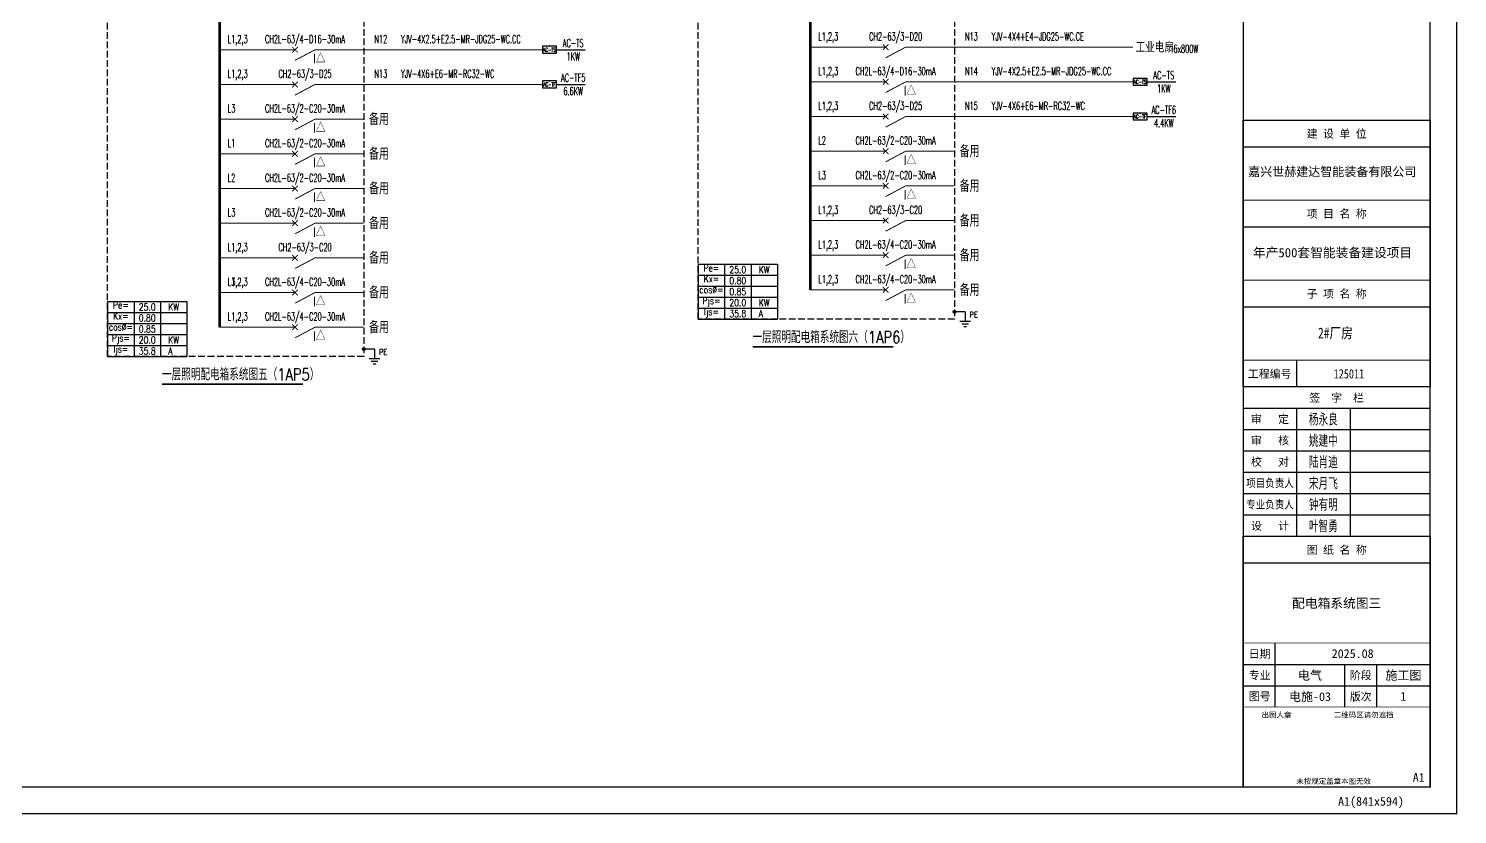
# Model space of a CAD drawing. Extents: x -1396510 to 1250330, y -1892470 to 1623980.
# Drawn here: x -624921 to -571375, y -747605 to -718148 of the extents above; entities that cross this region are included whole.
import ezdxf
from ezdxf.enums import TextEntityAlignment as Align

# ---------------------------------------------------------------- set-up
doc = ezdxf.new("R2010")
doc.units = 0
doc.header["$LTSCALE"] = 1000
doc.header["$MEASUREMENT"] = 0
doc.linetypes.add('DASH', pattern=[0.35, 0.25, -0.1])
doc.layers.get('Defpoints').update_dxf_attribs({"color": 210})
for name, color, linetype in [('0-cxFrame', 155, 'Continuous'), ('EQUIP-消防', 3, 'Continuous'), ('qianming', 155, 'Continuous'), ('TEL_SYMB', 3, 'Continuous'), ('TEL_TEXT', 7, 'Continuous'), ('电气系统图', 7, 'Continuous'), ('经纶图框—文字', 3, 'Continuous')]:
    doc.layers.add(name, color=color, linetype=linetype)
doc.layers.add('0-cxText', color=131, linetype='Continuous', lineweight=25)
doc.styles.add('_TEL_DIM', font='SIMPLEX', dxfattribs={"width": 0.8, "height": 3.5, "bigfont": 'HZTXT'})
doc.styles.add('BZHZ', font='bzxw', dxfattribs={"width": 0.8, "bigfont": 'bzhz'})
doc.styles.add('cx_biaoti', font='')
doc.styles.add('cx_tuming', font='simhei.ttf')
doc.styles.add('cx_tuqian1', font='')
doc.styles.add('TKJY_宋体', font='', dxfattribs={"width": 0.8})
doc.styles.add('黑体', font='simhei.ttf', dxfattribs={"height": 12})
doc.styles.get('cx_biaoti').set_extended_font_data('SimSun')
doc.styles.get('cx_tuqian1').set_extended_font_data('SimSun')
doc.styles.get('TKJY_宋体').set_extended_font_data('SimSun')

# ---------------------------------------------------------------- blocks, each defined once
blk = doc.blocks.new('A$C6D655153')
at = {"layer": '电气系统图'}
h = blk.add_hatch(color=3, dxfattribs=at)
edge = h.paths.add_edge_path()
edge.add_arc((50, 550), 50, 0, 360)
at = {"layer": '电气系统图', "color": 3}
for p, q in [((450, 550), (50, 550)), ((250, 200), (650, 200)), ((325, 100), (575, 100)), ((400, 0), (500, 0))]:
    blk.add_line(p, q, dxfattribs=at)
blk.add_lwpolyline([(450, 550), (450, 200)], dxfattribs=at)
blk.add_circle((50, 550), 50, dxfattribs=at)
at = {"layer": '电气系统图', "color": 3, "style": '_TEL_DIM', "width": 0.7}
blk.add_attdef('PE', text='', height=220, dxfattribs=at).set_placement((707, 441), align=Align.MIDDLE_CENTER)
blk = doc.blocks.new('*T260')
at = {"layer": '电气系统图', "color": 0, "linetype": 'ByBlock', "lineweight": -2, "transparency": 16777216}
for p, q in [((0, 0), (2970, 0)), ((0, 0), (0, -2053)), ((990, 0), (990, -2053)), ((1980, 0), (1980, -2053)), ((2970, 0), (2970, -2053)), ((0, -411), (2970, -411)), ((0, -821), (2970, -821)), ((0, -1232), (2970, -1232)), ((0, -1643), (2970, -1643)), ((0, -2053), (2970, -2053))]:
    blk.add_line(p, q, dxfattribs=at)
at = {"layer": '电气系统图', "color": 0, "linetype": 'DASH', "transparency": 16777216, "width": 990, "rotation": 0, "style": '_TEL_DIM'}
for s, insert, char_height, attachment_point in [('Pe=', (495, 0), 264, 2), ('Kx=', (495, -411), 264, 2), ('25.0', (1485, -205), 264, 5), ('0.80', (1485, -616), 264, 5), ('  KW', (1980, -205), 264, 4), ('cos%%C=', (495, -821), 264, 2), ('0.85', (1485, -1027), 264, 5), ('Pjs=', (495, -1232), 264, 2), ('20.0', (1485, -1437), 264, 5), ('  KW', (1980, -1437), 264, 4), ('{\\H0.8571x;Ijs=} ', (495, -1643), 308, 2), ('35.8', (1485, -1848), 264, 5), ('  A', (1980, -1848), 264, 4)]:
    blk.add_mtext(s, dxfattribs=dict(at, insert=insert, char_height=char_height, attachment_point=attachment_point))
blk = doc.blocks.new('$equip$00001927')
for p, q in [((0.65, 0.65), (-0.65, 0.65)), ((-0.65, 0.65), (-0.65, 0)), ((-0.65, 0), (0.65, 0)), ((0.65, 0), (0.65, 0.65))]:
    blk.add_line(p, q)
for p in [(-0.65, 0.33), (0, 0.65), (0, 0), (0.65, 0.33)]:
    blk.add_point(p)
at = {"color": 7, "style": '_TEL_DIM'}
blk.add_attdef('$TEXT$', text='', height=0.34, dxfattribs=at).set_placement((0.01, 0.34), align=Align.MIDDLE_CENTER)
at = {"color": 7, "style": '_TEL_DIM', "flags": 1}
blk.add_attdef('A', text='', height=0.00002, dxfattribs=at).set_placement((0, 0), align=Align.MIDDLE_CENTER)
blk = doc.blocks.new('*T261')
at = {"layer": '电气系统图', "color": 0, "linetype": 'ByBlock', "lineweight": -2, "transparency": 16777216}
for p, q in [((0, 0), (2970, 0)), ((0, 0), (0, -2053)), ((990, 0), (990, -2053)), ((1980, 0), (1980, -2053)), ((2970, 0), (2970, -2053)), ((0, -411), (2970, -411)), ((0, -821), (2970, -821)), ((0, -1232), (2970, -1232)), ((0, -1643), (2970, -1643)), ((0, -2053), (2970, -2053))]:
    blk.add_line(p, q, dxfattribs=at)
at = {"layer": '电气系统图', "color": 0, "linetype": 'DASH', "transparency": 16777216, "width": 990, "rotation": 0, "style": '_TEL_DIM'}
for s, insert, char_height, attachment_point in [('Pe=', (495, 0), 264, 2), ('Kx=', (495, -411), 264, 2), ('25.0', (1485, -205), 264, 5), ('0.80', (1485, -616), 264, 5), ('  KW', (1980, -205), 264, 4), ('cos%%C=', (495, -821), 264, 2), ('0.85', (1485, -1027), 264, 5), ('Pjs=', (495, -1232), 264, 2), ('20.0', (1485, -1437), 264, 5), ('  KW', (1980, -1437), 264, 4), ('{\\H0.8571x;Ijs=} ', (495, -1643), 308, 2), ('35.8', (1485, -1848), 264, 5), ('  A', (1980, -1848), 264, 4)]:
    blk.add_mtext(s, dxfattribs=dict(at, insert=insert, char_height=char_height, attachment_point=attachment_point))
blk = doc.blocks.new('zjcx_lan_qianzi(Dragon)')
for p, q in [((-7000, 4800), (0, 4800)), ((-5000, 4800), (-5000, 0)), ((-3000, 4800), (-3000, 0)), ((-7000, 4000), (0, 4000)), ((-7000, 3200), (0, 3200)), ((-7000, 2400), (0, 2400)), ((-7000, 1600), (0, 1600)), ((-7000, 800), (0, 800))]:
    blk.add_line(p, q)
at = {"const_width": 30}
blk.add_lwpolyline([(-7000, 5600), (0, 5600)], dxfattribs=at)
blk.add_lwpolyline([(-7000, 5600), (0, 5600), (0, 0), (-7000, 0)], close=True, dxfattribs=at)
at = {"style": 'cx_biaoti'}
for s, p in [('签  字  栏', (-3500, 5200)), ('审   定', (-6000, 4400)), ('审   核', (-6000, 3600)), ('校   对', (-6000, 2800)), ('设   计', (-6000, 400))]:
    blk.add_text(s, height=300, dxfattribs=at).set_placement(p, align=Align.MIDDLE)
at = {"style": 'cx_biaoti', "width": 0.85}
for s, p in [('项目负责人', (-6000, 2000)), ('专业负责人', (-6000, 1200))]:
    blk.add_text(s, height=300, dxfattribs=at).set_placement(p, align=Align.MIDDLE)
blk = doc.blocks.new('T-签字(Dragon)')
at = {"layer": '0-cxFrame'}
blk.add_blockref('zjcx_lan_qianzi(Dragon)', (0, 0), dxfattribs=at)
at = {"layer": 'qianming', "style": 'BZHZ', "width": 0.8}
for s, p in [('杨永良', (-4000, 4400)), ('姚建中', (-4000, 3600)), ('陆肖迪', (-4000, 2800)), ('宋月飞', (-4000, 2000)), ('钟有明', (-4000, 1200)), ('叶智勇', (-4000, 400))]:
    blk.add_text(s, height=450, dxfattribs=at).set_placement(p, align=Align.MIDDLE)
blk = doc.blocks.new('zjcx_lan_tuming(Dragon)')
for p, q in [((-7000, 8400), (0, 8400)), ((-5800, 3000), (-5800, 5400)), ((-7000, 4600), (0, 4600)), ((-3200, 3000), (-3200, 4600)), ((-2000, 3000), (-2000, 4600)), ((-7000, 3800), (0, 3800))]:
    blk.add_line(p, q)
at = {"const_width": 30}
for points in [[(-7000, 9400), (0, 9400)], [(-7000, 5400), (0, 5400)], [(-7000, 3000), (0, 3000)], [(-7000, 0), (0, 0)]]:
    blk.add_lwpolyline(points, dxfattribs=at)
blk.add_lwpolyline([(-7000, 9400), (0, 9400), (0, 0), (-7000, 0)], close=True)
at = {"style": 'cx_biaoti'}
for s, p in [('图 纸 名 称', (-3500, 8900)), ('日期', (-6388, 5000)), ('专业', (-6388, 4200)), ('阶段', (-2600, 4200)), ('图号', (-6388, 3400)), ('版次', (-2600, 3400))]:
    blk.add_text(s, height=300, dxfattribs=at).set_placement(p, align=Align.MIDDLE)
for s, p in [('出图人章', (-6316, 2607)), ('二维码区请勿遮挡', (-3609, 2607)), ('未按规定盖章本图无效', (-5013, 120))]:
    blk.add_text(s, height=200, dxfattribs=at).set_placement(p)
blk = doc.blocks.new('T-图签(Dragon)')
blk.add_blockref('zjcx_lan_tuming(Dragon)', (0, 0))
at = {"color": 3, "style": 'cx_biaoti'}
for s, p in [('2025.08', (-2900, 5000)), ('电气', (-4500, 4200)), ('施工图', (-1000, 4200))]:
    blk.add_text(s, height=330, dxfattribs=at).set_placement(p, align=Align.MIDDLE)
blk = doc.blocks.new('zjcx_lan_xiangmu(Dragon)')
for p, q in [((-7000, 9000), (0, 9000)), ((-7000, 6000), (0, 6000)), ((-7000, 3000), (0, 3000)), ((-5000, 1000), (-5000, 0))]:
    blk.add_line(p, q)
at = {"const_width": 30}
for points in [[(-7000, 10000), (0, 10000)], [(-7000, 7000), (0, 7000)], [(-7000, 7000), (0, 7000)], [(-7000, 4000), (0, 4000)], [(-7000, 4000), (0, 4000)], [(-7000, 1000), (0, 1000)], [(-7000, 0), (0, 0)]]:
    blk.add_lwpolyline(points, dxfattribs=at)
blk.add_lwpolyline([(-7000, 10000), (0, 10000), (0, 0), (-7000, 0)], close=True)
at = {"style": 'cx_biaoti'}
for s, p in [('建 设 单 位', (-3500, 9500)), ('项 目 名 称', (-3500, 6500)), ('子 项 名 称', (-3500, 3500)), ('工程编号', (-6013, 500))]:
    blk.add_text(s, height=300, dxfattribs=at).set_placement(p, align=Align.MIDDLE)
blk = doc.blocks.new('T-项目(Dragon)')
blk.add_blockref('zjcx_lan_xiangmu(Dragon)', (0, 0))
at = {"color": 3, "style": 'cx_tuming'}
for s, height, p in [('嘉兴世赫建达智能装备有限公司', 330, (-6816, 7901)), ('年产500套智能装备建设项目 ', 350, (-6638, 4859))]:
    blk.add_text(s, height=height, dxfattribs=at).set_placement(p)
at = {"layer": '经纶图框—文字', "color": 4, "style": 'TKJY_宋体', "width": 0.8}
blk.add_text('125011', height=350, dxfattribs=at).set_placement((-3042, 316), align=Align.CENTER)
blk = doc.blocks.new('zjcx_T1(Dragon)')
at = {"layer": '0-cxFrame', "const_width": 50}
blk.add_lwpolyline([(-7000, 0), (0, 0), (0, 57400), (-7000, 57400)], close=True, dxfattribs=at)
at = {"layer": '0-cxFrame'}
for name, p in [('T-项目(Dragon)', (0, 15000)), ('T-签字(Dragon)', (0, 9400)), ('T-图签(Dragon)', (0, 0))]:
    blk.add_blockref(name, p, dxfattribs=at)
blk = doc.blocks.new('TK22.A1 L(Dragon)')
at = {"layer": '0-cxFrame', "color": 7, "const_width": 0.5}
blk.add_lwpolyline([(0, 0), (-841, 0), (-841, 594), (0, 594)], close=True, dxfattribs=at)
at = {"layer": '0-cxFrame', "const_width": 0.5}
for points in [[(-80, 10), (-821, 10), (-821, 584), (-80, 584)], [(-10, 10), (-80, 10), (-80, 584), (-10, 584)]]:
    blk.add_lwpolyline(points, close=True, dxfattribs=at)
at = {"layer": '0-cxFrame', "xscale": 0.01, "yscale": 0.01, "zscale": 0.01}
blk.add_blockref('zjcx_T1(Dragon)', (-10, 10), dxfattribs=at)
at = {"style": '黑体', "flags": 4}
blk.add_attdef('图幅', text='', height=3.3, dxfattribs=at).set_placement((-40, 3), align=Align.RIGHT)
at = {"layer": '0-cxFrame', "style": '黑体'}
blk.add_text('(841x594)', height=3.3, dxfattribs=at).set_placement((-40, 3))
at = {"layer": '0-cxText', "flags": 4}
for tag, height, style, p in [('建设单位', 3.5, 'cx_tuming', (-45, 240)), ('项目名称', 3.5, 'cx_tuming', (-45, 210)), ('子项名称', 3.5, 'cx_tuming', (-45, 180)), ('工程编号', 3.3, 'cx_tuqian1', (-35, 165)), ('图名1', 3.5, 'cx_tuming', (-45, 87)), ('图名2', 3.5, 'cx_tuming', (-45, 79)), ('图名3', 3.5, 'cx_tuming', (-45, 71)), ('出图日期', 3.3, 'cx_tuqian1', (-39, 60)), ('专业', 3.3, 'cx_tuqian1', (-55, 52)), ('图号', 3.3, 'cx_tuqian1', (-55, 44)), ('版次', 3.3, 'cx_tuqian1', (-20, 44))]:
    blk.add_attdef(tag, text='', height=height, dxfattribs=dict(at, style=style)).set_placement(p, align=Align.MIDDLE)
at = {"layer": 'Defpoints', "color": 6, "flags": 4}
for tag, height, style, p in [('tufu', 3.3, '黑体', (-12, 12)), ('dwfname', 4, 'cx_tuqian1', (-80, 3))]:
    blk.add_attdef(tag, text='', height=height, dxfattribs=dict(at, style=style)).set_placement(p, align=Align.RIGHT)

msp = doc.modelspace()

# ---------------------------------------------------------------- linework, layer by layer
at = {"layer": 'TEL_SYMB', "const_width": 70}
for points in [[(-597790.1, -730078.3), (-592510.8, -730078.3)], [(-619922, -731474.7), (-614642.8, -731474.7)]]:
    msp.add_lwpolyline(points, dxfattribs=at)
at = {"layer": '电气系统图', "color": 1, "linetype": 'DASH'}
for p, q in [((-599828, -729038.3), (-599828.1, -700674.2)), ((-590228.1, -700674.2), (-590228, -729038.3)), ((-621960, -730434.7), (-621960, -702070.5)), ((-612360, -702070.5), (-612360, -730434.7)), ((-590228, -729038.3), (-599828, -729038.3)), ((-612360, -730434.7), (-621960, -730434.7))]:
    msp.add_line(p, q, dxfattribs=at)
at = {"layer": '电气系统图'}
for p, q in [((-605140, -718941.1), (-604062.4, -718941.1)), ((-583008, -720144.7), (-581930.4, -720144.7)), ((-605140, -720241.1), (-604062.4, -720241.1)), ((-583008, -721444.7), (-581930.4, -721444.7))]:
    msp.add_line(p, q, dxfattribs=at)
for points, const_width in [([(-595628.1, -727944.7), (-595628.1, -701944.7)], 105), ([(-617760, -729341), (-617760, -703341)], 105), ([(-617760, -718941), (-614935, -718941)], 35), ([(-615041.1, -719047.1), (-614828.9, -718835)], 35), ([(-615041.1, -718835), (-614828.9, -719047.1)], 35), ([(-614185, -718941), (-614935, -719341)], 35), ([(-614185, -718941), (-605660, -718941)], 35), ([(-595628.1, -718844.7), (-592803.1, -718844.7)], 35), ([(-592909.1, -718950.7), (-592697, -718738.6)], 35), ([(-592909.1, -718738.6), (-592697, -718950.7)], 35), ([(-592053.1, -718844.7), (-592803.1, -719244.7)], 35), ([(-592053.1, -718844.7), (-583528.1, -718844.7)], 35), ([(-615041.1, -720347.1), (-614828.9, -720135)], 35), ([(-615041.1, -720135), (-614828.9, -720347.1)], 35), ([(-595628.1, -720144.7), (-592803.1, -720144.7)], 35), ([(-592909.1, -720250.7), (-592697, -720038.6)], 35), ([(-592909.1, -720038.6), (-592697, -720250.7)], 35), ([(-592053.1, -720144.7), (-592803.1, -720544.7)], 35), ([(-592053.1, -720144.7), (-583528.1, -720144.7)], 35), ([(-617760, -720241), (-614935, -720241)], 35), ([(-614185, -720241), (-614935, -720641)], 35), ([(-614185, -720241), (-605660, -720241)], 35), ([(-617760, -721541), (-614935, -721541)], 35), ([(-615041.1, -721647.1), (-614829, -721435)], 35), ([(-615041.1, -721435), (-614829, -721647.1)], 35), ([(-614185, -721541), (-614935, -721941)], 35), ([(-614185, -721541), (-612360, -721541)], 35), ([(-595628.1, -721444.7), (-592803.1, -721444.7)], 35), ([(-592909.1, -721550.7), (-592697, -721338.6)], 35), ([(-592909.1, -721338.6), (-592697, -721550.7)], 35), ([(-592053.1, -721444.7), (-592803.1, -721844.7)], 35), ([(-592053.1, -721444.7), (-583528.1, -721444.7)], 35), ([(-617760, -722841), (-614935, -722841)], 35), ([(-615041.1, -722947.1), (-614829, -722735)], 35), ([(-615041.1, -722735), (-614829, -722947.1)], 35), ([(-614185, -722841), (-614935, -723241)], 35), ([(-614185, -722841), (-612360, -722841)], 35), ([(-595628.1, -722744.7), (-592803.1, -722744.7)], 35), ([(-592909.1, -722850.7), (-592697, -722638.6)], 35), ([(-592909.1, -722638.6), (-592697, -722850.7)], 35), ([(-592053.1, -722744.7), (-592803.1, -723144.7)], 35), ([(-592053.1, -722744.7), (-590228, -722744.7)], 35), ([(-592909.1, -724150.7), (-592697, -723938.6)], 35), ([(-592909.1, -723938.6), (-592697, -724150.7)], 35), ([(-617760, -724141), (-614935, -724141)], 35), ([(-615041.1, -724247.1), (-614829, -724035)], 35), ([(-615041.1, -724035), (-614829, -724247.1)], 35), ([(-614185, -724141), (-614935, -724541)], 35), ([(-614185, -724141), (-612360, -724141)], 35), ([(-595628.1, -724044.7), (-592803.1, -724044.7)], 35), ([(-592053.1, -724044.7), (-592803.1, -724444.7)], 35), ([(-592053.1, -724044.7), (-590228, -724044.7)], 35), ([(-617760, -725441), (-614935, -725441)], 35), ([(-615041.1, -725547.1), (-614829, -725335)], 35), ([(-615041.1, -725335), (-614829, -725547.1)], 35), ([(-614185, -725441), (-614935, -725841)], 35), ([(-614185, -725441), (-612360, -725441)], 35), ([(-595628.1, -725344.7), (-592803.1, -725344.7)], 35), ([(-592909.1, -725450.7), (-592697, -725238.6)], 35), ([(-592909.1, -725238.6), (-592697, -725450.7)], 35), ([(-592053.1, -725344.7), (-592803.1, -725744.7)], 35), ([(-592053.1, -725344.7), (-590228, -725344.7)], 35), ([(-615041.1, -726847.1), (-614829, -726635)], 35), ([(-615041.1, -726635), (-614829, -726847.1)], 35), ([(-592909.1, -726750.7), (-592697, -726538.6)], 35), ([(-592909.1, -726538.6), (-592697, -726750.7)], 35), ([(-617760, -726741), (-614935, -726741)], 35), ([(-614185, -726741), (-614935, -727141)], 35), ([(-614185, -726741), (-612360, -726741)], 35), ([(-595628.1, -726644.7), (-592803.1, -726644.7)], 35), ([(-592053.1, -726644.7), (-592803.1, -727044.7)], 35), ([(-592053.1, -726644.7), (-590228, -726644.7)], 35), ([(-617760, -728041), (-614935, -728041)], 35), ([(-615041.1, -728147.1), (-614829, -727935)], 35), ([(-615041.1, -727935), (-614829, -728147.1)], 35), ([(-614185, -728041), (-614935, -728441)], 35), ([(-614185, -728041), (-612360, -728041)], 35), ([(-595628.1, -727944.7), (-592803.1, -727944.7)], 35), ([(-592909.1, -728050.7), (-592697, -727838.6)], 35), ([(-592909.1, -727838.6), (-592697, -728050.7)], 35), ([(-592053.1, -727944.7), (-592803.1, -728344.7)], 35), ([(-592053.1, -727944.7), (-590228, -727944.7)], 35), ([(-615041.1, -729447.1), (-614829, -729235)], 35), ([(-615041.1, -729235), (-614829, -729447.1)], 35), ([(-617760, -729341), (-614935, -729341)], 35), ([(-614185, -729341), (-614935, -729741)], 35), ([(-614185, -729341), (-612360, -729341)], 35)]:
    msp.add_lwpolyline(points, dxfattribs=dict(at, const_width=const_width))
at = {"layer": '电气系统图', "color": 1, "linetype": 'DASH'}
for centre in [(-621950, -729124.7), (-599818, -729028.3)]:
    msp.add_arc(centre, 10, 180.00005, 270, dxfattribs=at)

# ---------------------------------------------------------------- block references
for name, p in [('*T261', (-599828, -726985)), ('*T260', (-621960, -728381.4))]:
    msp.add_blockref(name, p)
at = {"layer": '0-cxFrame'}
ref = msp.add_blockref('TK22.A1 L(Dragon)', (-571400, -747580), dxfattribs=dict(at, xscale=100, yscale=100, zscale=100))
ref.add_attrib('图名2', '配电箱系统图三', dxfattribs={"layer": '0-cxText', "height": 350, "style": 'cx_tuming'}).set_placement((-575900, -739680), align=Align.MIDDLE)
ref.add_attrib('图号', '电施-03', dxfattribs={"layer": '0-cxText', "height": 330, "style": 'cx_tuqian1'}).set_placement((-576900, -743180), align=Align.MIDDLE)
ref.add_attrib('版次', '1', dxfattribs={"layer": '0-cxText', "height": 330, "style": 'cx_tuqian1'}).set_placement((-573400, -743180), align=Align.MIDDLE)
ref.add_attrib('图幅', 'A1', dxfattribs={"layer": '0', "height": 330, "style": '黑体'}).set_placement((-575400, -747280), align=Align.RIGHT)
ref.add_attrib('tufu', 'A1', dxfattribs={"layer": 'Defpoints', "color": 6, "height": 330, "style": '黑体'}).set_placement((-572600, -746380), align=Align.RIGHT)
at = {"layer": 'EQUIP-消防'}
ref = msp.add_blockref('$equip$00001927', (-605400, -719071.1), dxfattribs=dict(at, xscale=400, yscale=400, zscale=400))
ref.add_attrib('$TEXT$', 'AC-TS', dxfattribs={"layer": '0', "color": 7, "height": 150, "style": '_TEL_DIM', "width": 0.6}).set_placement((-605400, -718941.1), align=Align.MIDDLE_CENTER)
ref = msp.add_blockref('$equip$00001927', (-605400, -720371.1), dxfattribs=dict(at, xscale=400, yscale=400, zscale=400))
ref.add_attrib('$TEXT$', 'AC-TF', dxfattribs={"layer": '0', "color": 7, "height": 150, "style": '_TEL_DIM', "width": 0.6}).set_placement((-605400, -720241.1), align=Align.MIDDLE_CENTER)
ref = msp.add_blockref('$equip$00001927', (-583268, -720274.7), dxfattribs=dict(at, xscale=400, yscale=400, zscale=400))
ref.add_attrib('$TEXT$', 'AC-TS', dxfattribs={"layer": '0', "color": 7, "height": 150, "style": '_TEL_DIM', "width": 0.6}).set_placement((-583268, -720144.7), align=Align.MIDDLE_CENTER)
ref = msp.add_blockref('$equip$00001927', (-583268, -721574.7), dxfattribs=dict(at, xscale=400, yscale=400, zscale=400))
ref.add_attrib('$TEXT$', 'AC-TF', dxfattribs={"layer": '0', "color": 7, "height": 150, "style": '_TEL_DIM', "width": 0.6}).set_placement((-583268, -721444.7), align=Align.MIDDLE_CENTER)
at = {"layer": '电气系统图'}
ref = msp.add_blockref('A$C6D655153', (-590278, -729314.7), dxfattribs=at)
ref.add_attrib('PE', 'PE', dxfattribs={"color": 3, "height": 220, "style": '_TEL_DIM', "width": 0.7}).set_placement((-589503.4, -728874.2), align=Align.MIDDLE_CENTER)
ref = msp.add_blockref('A$C6D655153', (-612410, -730711.1), dxfattribs=at)
ref.add_attrib('PE', 'PE', dxfattribs={"color": 3, "height": 220, "style": '_TEL_DIM', "width": 0.7}).set_placement((-611635.3, -730270.5), align=Align.MIDDLE_CENTER)

# ---------------------------------------------------------------- texts
at = {"layer": 'TEL_SYMB', "color": 7, "style": '_TEL_DIM', "width": 0.8}
for s, p in [('一层照明配电箱系统图六（1AP6）', (-597790.1, -729938.3)), ('一层照明配电箱系统图五（1AP5）', (-619922, -731334.7))]:
    msp.add_text(s, height=450, dxfattribs=at).set_placement(p)
at = {"layer": 'TEL_TEXT', "style": '_TEL_DIM', "width": 0.8}
for p in [(-614255.1, -719448.5), (-592123.1, -720652.1), (-614255.1, -722048.5), (-592123.1, -723252.1), (-614255.1, -723348.5), (-614255.1, -724648.5), (-592123.1, -724552.1), (-614255.1, -725948.5), (-592123.1, -727152.1), (-614255, -728548.5), (-592123.1, -728452.1), (-614255, -729848.5)]:
    msp.add_text('I△', height=350, dxfattribs=at).set_placement(p)
at = {"layer": '电气系统图', "style": '_TEL_DIM'}
for s, height, width, p in [('L1,2,3', 300, 0.6, (-617460, -718691)), ('N12', 300, 0.6, (-611960, -718691)), ('YJV-4X2.5+E2.5-MR-JDG25-WC.CC', 300, 0.6, (-610960, -718691)), ('L1,2,3', 300, 0.6, (-595328, -718594.7)), ('N13', 300, 0.6, (-589828.1, -718594.7)), ('YJV-4X4+E4-JDG25-WC.CE', 300, 0.6, (-588828, -718594.7)), ('工业电扇', 400, 0.75, (-583436.1, -719044.7)), ('L1,2,3', 300, 0.6, (-595328, -719894.7)), ('N14', 300, 0.6, (-589828.1, -719894.7)), ('YJV-4X2.5+E2.5-MR-JDG25-WC.CC', 300, 0.6, (-588828, -719894.7)), ('L1,2,3', 300, 0.6, (-617460, -719991)), ('N13', 300, 0.6, (-611960, -719991)), ('YJV-4X6+E6-MR-RC32-WC', 300, 0.6, (-610960, -719991)), ('L3', 300, 0.6, (-617460, -721291)), ('备用', 450, 0.75, (-612160, -721766)), ('L1,2,3', 300, 0.6, (-595328, -721194.7)), ('N15', 300, 0.6, (-589828.1, -721194.7)), ('YJV-4X6+E6-MR-RC32-WC', 300, 0.6, (-588828, -721194.7)), ('L1', 300, 0.6, (-617460, -722591)), ('L2', 300, 0.6, (-595328.1, -722493.9)), ('备用', 450, 0.75, (-612160, -723066)), ('备用', 450, 0.75, (-590028, -722969.7)), ('L2', 300, 0.6, (-617460, -723891)), ('备用', 450, 0.75, (-612160, -724366)), ('L3', 300, 0.6, (-595328.1, -723793.9)), ('备用', 450, 0.75, (-590028, -724269.7)), ('L3', 300, 0.6, (-617460, -725191)), ('L1,2,3', 300, 0.6, (-595328, -725094.7)), ('备用', 450, 0.75, (-612160, -725666)), ('备用', 450, 0.75, (-590028, -725569.7)), ('L1,2,3', 300, 0.6, (-617460, -726491)), ('备用', 450, 0.75, (-612160, -726966)), ('L1,2,3', 300, 0.6, (-595328, -726394.7)), ('备用', 450, 0.75, (-590028, -726869.7)), ('L3', 300, 0.6, (-617460, -727790.3)), ('L1,2,3', 300, 0.6, (-617460, -727791)), ('L1,2,3', 300, 0.6, (-595328, -727694.7)), ('备用', 450, 0.75, (-590028, -728169.7)), ('备用', 450, 0.75, (-612160, -728266)), ('L1,2,3', 300, 0.6, (-617460, -729091)), ('备用', 450, 0.75, (-612160, -729566))]:
    msp.add_text(s, height=height, dxfattribs=dict(at, width=width)).set_placement(p)
at = {"layer": '电气系统图', "style": '_TEL_DIM', "width": 0.6}
for s, p in [('CH2L-63/4-D16-30mA', (-614560, -718691)), ('AC-TS', (-604511.3, -718841.1)), ('CH2-63/3-D20', (-592428.1, -718594.7)), ('1KW', (-604511.3, -719341.1)), ('6x800W', (-581551.5, -719056)), ('CH2-63/3-D25', (-614560, -719991)), ('CH2L-63/4-D16-30mA', (-592428, -719894.7)), ('AC-TF5', (-604511.3, -720141.1)), ('AC-TS', (-582379.3, -720044.7)), ('6.6KW', (-604511.3, -720641.1)), ('1KW', (-582379.3, -720544.7)), ('CH2L-63/2-C20-30mA', (-614560, -721291)), ('CH2-63/3-D25', (-592428, -721194.7)), ('AC-TF6', (-582379.3, -721344.7)), ('4.4KW', (-582379.3, -721844.7)), ('CH2L-63/2-C20-30mA', (-614560, -722591)), ('CH2L-63/2-C20-30mA', (-592428.1, -722494.7)), ('CH2L-63/2-C20-30mA', (-614560, -723891)), ('CH2L-63/2-C20-30mA', (-592428.1, -723794.7)), ('CH2L-63/2-C20-30mA', (-614560, -725191)), ('CH2-63/3-C20', (-592428, -725094.7)), ('CH2L-63/4-C20-30mA', (-592428, -726394.7)), ('CH2-63/3-C20', (-614560, -726491)), ('CH2L-63/4-C20-30mA', (-614559.9, -727791)), ('CH2L-63/4-C20-30mA', (-592428, -727694.7)), ('CH2L-63/4-C20-30mA', (-614559.9, -729091))]:
    msp.add_text(s, height=300, dxfattribs=at).set_placement(p, align=Align.CENTER)
at = {"layer": '经纶图框—文字', "style": 'TKJY_宋体', "width": 0.8}
msp.add_text('2#厂房', height=400, dxfattribs=at).set_placement((-575947.3, -729758.3), align=Align.CENTER)

doc.saveas('drawing.dxf')
